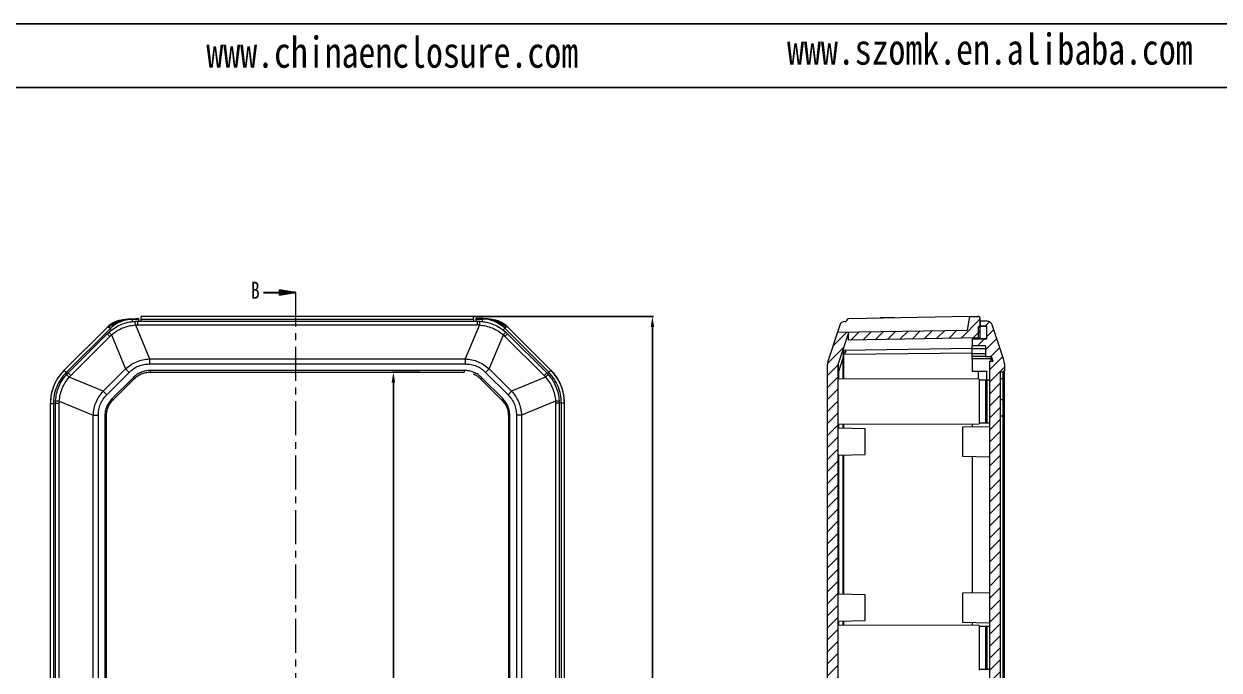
# Model space of a CAD drawing. Header units: inches. Extents: x 1153 to 4131, y 573 to 1071.
# Drawn here: x 1376 to 1599, y 950 to 1070.7 of the extents above; entities that cross this region are included whole.
import ezdxf

# ---------------------------------------------------------------- set-up
doc = ezdxf.new("R2010")
doc.units = ezdxf.units.IN
doc.linetypes.add('CENTER', pattern=[10.16, 6.35, -1.27, 1.27, -1.27])
doc.layers.add('文字', color=81, linetype='Continuous')
doc.styles.add('SLDTEXTSTYLE0', font='TXT', dxfattribs={"width": 0.75})
doc.styles.get("Standard").update_dxf_attribs({"font": 'txt', "bigfont": 'gbcbig.shx'})
doc.styles.add('宋体', font='', dxfattribs={"width": 0.8, "height": 3.5})
doc.styles.get('宋体').set_extended_font_data('SimSun')
doc.dimstyles.new('2.5', dxfattribs={"dimtxt": 2.5, "dimasz": 2, "dimexe": 0.18, "dimexo": 0.0625, "dimgap": 0.09, "dimtad": 0, "dimtih": 1, "dimtoh": 1, "dimzin": 0, "dimdsep": 46, "dimtxsty": 'Standard', "dimcen": 2, "dimadec": 0, "dimazin": 0, "dimtfac": 1, "dimtofl": 0, "dimtmove": 0, "dimatfit": 3, "dimfxl": 1, "dimtolj": 1, "dimtzin": 0, "dimarcsym": 0})

# ---------------------------------------------------------------- blocks, each defined once
blk = doc.blocks.new('_CLOSED')
at = {"color": 0, "linetype": 'ByBlock', "lineweight": -2}
for p, q in [((-1, 0.166667), (0, 0)), ((-1, 0.166667), (-1, -0.166667)), ((0, 0), (-1, -0.166667)), ((0, 0), (-1, 0))]:
    blk.add_line(p, q, dxfattribs=at)
blk = doc.blocks.new('*D290')
at = {"color": 0, "lineweight": -2}
for p, q in [((1459.92, 1016.08), (1493.42, 1016.08)), ((1493.24, 1014.08), (1493.24, 931.53)), ((1493.24, 846.29), (1493.24, 928.85)), ((1459.92, 844.29), (1493.42, 844.29))]:
    blk.add_line(p, q, dxfattribs=at)
at = {"color": 0}
for points in [[(1492.91, 1014.08), (1493.58, 1014.08), (1493.24, 1016.08)], [(1492.91, 846.29), (1493.58, 846.29), (1493.24, 844.29)]]:
    blk.add_solid(points, dxfattribs=at)
at = {"layer": 'Defpoints', "color": 0}
for p in [(1459.86, 1016.08), (1493.24, 1016.08), (1459.86, 844.29)]:
    blk.add_point(p, dxfattribs=at)
at = {"color": 0, "insert": (1493.24, 930.19), "char_height": 2.5, "attachment_point": 5}
blk.add_mtext('\\A1;171.78', dxfattribs=at)
blk = doc.blocks.new('*D293')
at = {"color": 0, "lineweight": -2}
for p, q in [((1449.81, 1005.69), (1444.72, 1005.69)), ((1444.9, 1003.69), (1444.9, 931.53)), ((1444.9, 856.69), (1444.9, 928.85)), ((1452.36, 854.69), (1444.72, 854.69))]:
    blk.add_line(p, q, dxfattribs=at)
at = {"color": 0}
for points in [[(1444.57, 1003.69), (1445.24, 1003.69), (1444.9, 1005.69)], [(1444.57, 856.69), (1445.24, 856.69), (1444.9, 854.69)]]:
    blk.add_solid(points, dxfattribs=at)
at = {"layer": 'Defpoints', "color": 0}
for p in [(1444.9, 1005.69), (1449.87, 1005.69), (1452.42, 854.69)]:
    blk.add_point(p, dxfattribs=at)
at = {"color": 0, "insert": (1444.9, 930.19), "char_height": 2.5, "attachment_point": 5}
blk.add_mtext('\\A1;151.00', dxfattribs=at)

msp = doc.modelspace()

# ---------------------------------------------------------------- hatches: boundary and pattern name
at = {"linetype": 'Continuous', "lineweight": 0}
h = msp.add_hatch(dxfattribs=at)
h.set_pattern_fill('ANSI31', color=4, scale=0.5, style=0)
edge = h.paths.add_edge_path(flags=0)
edge.add_arc((1528.92, 853.267), 1, 180, 198.33287, ccw=False)
edge.add_line((1527.92, 853.267), (1527.92, 1007.104))
edge.add_arc((1528.92, 1007.104), 1, 161.66713, 180, ccw=False)
edge.add_line((1527.971, 1007.419), (1529.82, 1012.999))
edge.add_line((1529.82, 1012.999), (1529.82, 1011.65))
edge.add_line((1529.82, 1011.65), (1554.42, 1012.079))
edge.add_line((1554.42, 1012.079), (1554.42, 1015.577))
edge.add_arc((1553.92, 1015.577), 0.5, 0, 91)
edge.add_line((1553.912, 1016.077), (1552.41, 1016.051))
edge.add_line((1552.41, 1016.051), (1551.954, 1013.542))
edge.add_line((1551.954, 1013.542), (1527.753, 1013.12))
edge.add_line((1527.753, 1013.12), (1526.073, 1008.048))
edge.add_arc((1528.92, 1007.104), 3, 161.66713, 180)
edge.add_line((1525.92, 1007.104), (1525.92, 853.267))
edge.add_arc((1528.92, 853.267), 3, 180, 198.33287)
edge.add_line((1526.073, 852.324), (1527.753, 847.251))
edge.add_line((1527.753, 847.251), (1551.954, 846.829))
edge.add_line((1551.954, 846.829), (1552.41, 844.321))
edge.add_line((1552.41, 844.321), (1553.912, 844.294))
edge.add_arc((1553.92, 844.794), 0.5, 269, 360)
edge.add_line((1554.42, 844.794), (1554.42, 848.292))
edge.add_line((1554.42, 848.292), (1529.82, 848.721))
edge.add_line((1529.82, 848.721), (1529.82, 847.372))
edge.add_line((1529.82, 847.372), (1527.971, 852.953))
h = msp.add_hatch(dxfattribs=at)
h.set_pattern_fill('ANSI31', color=4, scale=0.5, style=0)
edge = h.paths.add_edge_path(flags=0)
edge.add_line((1558.12, 854.686), (1558.12, 1005.686))
edge.add_line((1558.12, 1005.686), (1558.62, 1005.686))
edge.add_arc((1558.62, 1005.986), 0.3, 270, 360)
edge.add_line((1558.92, 1005.986), (1558.92, 1007.199))
edge.add_arc((1555.92, 1007.199), 3, 0, 18.43495)
edge.add_line((1558.766, 1008.147), (1556.648, 1014.502))
edge.add_arc((1555.7, 1014.186), 1, 18.43495, 90)
edge.add_line((1555.7, 1015.186), (1554.42, 1015.186))
edge.add_line((1554.42, 1015.186), (1554.42, 1014.286))
edge.add_line((1554.42, 1014.286), (1555.62, 1014.286))
edge.add_line((1555.62, 1014.286), (1555.62, 1011.886))
edge.add_line((1555.62, 1011.886), (1552.92, 1011.886))
edge.add_line((1552.92, 1011.886), (1552.92, 1010.586))
edge.add_line((1552.92, 1010.586), (1555.42, 1010.586))
edge.add_line((1555.42, 1010.586), (1555.42, 1008.586))
edge.add_line((1555.42, 1008.586), (1556.512, 1008.586))
edge.add_line((1556.512, 1008.586), (1556.812, 1007.686))
edge.add_line((1556.812, 1007.686), (1556.12, 1007.686))
edge.add_line((1556.12, 1007.686), (1556.12, 852.686))
edge.add_line((1556.12, 852.686), (1556.812, 852.686))
edge.add_line((1556.812, 852.686), (1556.512, 851.786))
edge.add_line((1556.512, 851.786), (1555.42, 851.786))
edge.add_line((1555.42, 851.786), (1555.42, 849.786))
edge.add_line((1555.42, 849.786), (1552.92, 849.786))
edge.add_line((1552.92, 849.786), (1552.92, 848.499))
edge.add_line((1552.92, 848.499), (1555.62, 848.499))
edge.add_line((1555.62, 848.499), (1555.62, 846.086))
edge.add_line((1555.62, 846.086), (1554.42, 846.086))
edge.add_line((1554.42, 846.086), (1554.42, 845.186))
edge.add_line((1554.42, 845.186), (1555.7, 845.186))
edge.add_arc((1555.7, 846.186), 1, 270, 341.56505)
edge.add_line((1556.648, 845.869), (1558.766, 852.224))
edge.add_arc((1555.92, 853.172), 3, 341.56505, 360)
edge.add_line((1558.92, 853.172), (1558.92, 854.386))
edge.add_arc((1558.62, 854.386), 0.3, 360, 450)
edge.add_line((1558.62, 854.686), (1558.12, 854.686))
h = msp.add_hatch(dxfattribs=at)
h.set_pattern_fill('ANSI31', style=0)
h.set_pattern_definition([(45, (1695.7512, 769.416), (-2.245064, 2.245064), [])])
h.paths.add_polyline_path([(1554.12, 1011.969), (1555.62, 1011.969), (1555.62, 1014.186), (1554.12, 1014.186)], flags=0)

# ---------------------------------------------------------------- linework, layer by layer
for p, q in [((1152.911, 1070.714), (1856.883, 1070.714)), ((1171.127, 1058.863), (1845.031, 1058.863))]:
    msp.add_line(p, q)
at = {"color": 7, "linetype": 'Continuous', "lineweight": 30}
msp.add_line((1420.65, 1020.56), (1426.65, 1020.56), dxfattribs=at)
at = {"color": 1, "linetype": 'CENTER', "lineweight": 0}
msp.add_line((1426.65, 1020.56), (1426.65, 839.464), dxfattribs=at)
at = {"color": 7, "linetype": 'Continuous', "lineweight": 15}
for p, q in [((1394.828, 1015.493), (1394.528, 1015.464)), ((1395.743, 1015.582), (1397.337, 1015.737)), ((1396.226, 1015.599), (1397.337, 1015.707)), ((1396.226, 1015.524), (1396.226, 1015.599)), ((1396.226, 1015.025), (1396.226, 1015.524)), ((1397.337, 1015.524), (1396.226, 1015.524)), ((1396.707, 1015.172), (1397.171, 1015.186)), ((1397.171, 1015.186), (1397.171, 1014.502)), ((1397.171, 1015.186), (1460.543, 1015.186)), ((1397.337, 1015.707), (1397.337, 1015.524)), ((1459.857, 1016.077), (1397.857, 1016.077)), ((1397.857, 1015.577), (1397.857, 1016.077)), ((1397.857, 1015.186), (1397.857, 1015.577)), ((1397.857, 1015.577), (1459.857, 1015.577)), ((1459.857, 1015.577), (1459.857, 1016.077)), ((1459.857, 1015.577), (1459.857, 1015.186)), ((1460.377, 1015.807), (1461.971, 1015.652)), ((1461.488, 1015.669), (1460.377, 1015.777)), ((1460.377, 1015.594), (1460.377, 1015.777)), ((1460.377, 1015.594), (1461.488, 1015.594)), ((1460.543, 1015.186), (1461.007, 1015.172)), ((1460.543, 1015.186), (1460.543, 1014.502)), ((1461.488, 1015.594), (1461.488, 1015.669)), ((1461.488, 1015.594), (1461.488, 1015.095)), ((1463.186, 1015.534), (1462.887, 1015.563)), ((1529.129, 1015.144), (1529.42, 1015.149)), ((1529.42, 1015.158), (1529.42, 1015.149)), ((1552.41, 1016.051), (1529.912, 1015.658)), ((1534.546, 1015.777), (1533.375, 1015.718)), ((1534.546, 1015.777), (1535.733, 1015.807)), ((1538.433, 1015.807), (1535.733, 1015.807)), ((1552.41, 1016.051), (1551.954, 1013.542)), ((1552.41, 1016.051), (1553.912, 1016.077)), ((1554.42, 1012.079), (1554.42, 1015.577)), ((1554.42, 1015.186), (1554.42, 1014.286)), ((1555.7, 1015.186), (1554.42, 1015.186)), ((1391.474, 1014.027), (1383.425, 1005.977)), ((1383.434, 1005.972), (1391.48, 1014.019)), ((1392.038, 1013.789), (1383.827, 1005.579)), ((1391.514, 1012.842), (1384.2, 1005.529)), ((1391.573, 1014.109), (1391.47, 1014.022)), ((1391.48, 1014.019), (1391.779, 1014.048)), ((1391.514, 1012.842), (1391.852, 1013.161)), ((1391.514, 1012.842), (1391.997, 1012.359)), ((1391.779, 1014.048), (1392.038, 1013.789)), ((1391.997, 1012.359), (1392.293, 1012.638)), ((1392.391, 1013.436), (1392.038, 1013.789)), ((1392.293, 1012.638), (1394.92, 1006.295)), ((1396.765, 1014.49), (1397.171, 1014.502)), ((1396.765, 1014.49), (1399.392, 1008.147)), ((1397.171, 1014.502), (1460.543, 1014.502)), ((1460.949, 1014.49), (1458.322, 1008.147)), ((1460.949, 1014.49), (1460.543, 1014.502)), ((1462.794, 1006.295), (1465.421, 1012.638)), ((1465.677, 1013.859), (1465.323, 1013.506)), ((1465.421, 1012.638), (1465.717, 1012.359)), ((1465.935, 1014.118), (1465.677, 1013.859)), ((1473.887, 1005.649), (1465.677, 1013.859)), ((1466.2, 1012.842), (1465.717, 1012.359)), ((1465.863, 1013.161), (1466.2, 1012.842)), ((1466.234, 1014.089), (1465.935, 1014.118)), ((1473.514, 1005.529), (1466.2, 1012.842)), ((1474.28, 1006.042), (1466.234, 1014.089)), ((1474.29, 1006.047), (1466.24, 1014.097)), ((1527.753, 1013.12), (1526.073, 1008.048)), ((1528.197, 1014.459), (1527.753, 1013.12)), ((1527.753, 1013.12), (1551.954, 1013.542)), ((1529.82, 1012.999), (1527.971, 1007.419)), ((1529.82, 1011.65), (1529.82, 1012.999)), ((1555.62, 1014.186), (1554.12, 1014.186)), ((1554.12, 1011.969), (1554.12, 1014.186)), ((1555.62, 1014.286), (1554.42, 1014.286)), ((1555.02, 1014.286), (1555.02, 1014.186)), ((1555.62, 1011.886), (1555.62, 1014.286)), ((1555.62, 1011.969), (1555.62, 1014.186)), ((1558.766, 1008.147), (1556.648, 1014.502)), ((1384.684, 1005.045), (1391.997, 1012.359)), ((1465.717, 1012.359), (1473.03, 1005.045)), ((1554.42, 1012.079), (1529.82, 1011.65)), ((1552.92, 1011.886), (1555.62, 1011.886)), ((1552.92, 1011.886), (1552.92, 1010.586)), ((1555.42, 1010.586), (1552.92, 1010.586)), ((1552.92, 1010.086), (1552.92, 1010.586)), ((1554.12, 1011.969), (1555.62, 1011.969)), ((1554.12, 1011.886), (1554.12, 1011.969)), ((1555.42, 1010.586), (1555.42, 1008.586)), ((1399.392, 1008.147), (1458.322, 1008.147)), ((1399.392, 1008.147), (1399.392, 1007.199)), ((1458.322, 1008.147), (1458.322, 1007.199)), ((1528.805, 1008.28), (1527.971, 1005.763)), ((1528.958, 1009.736), (1528.739, 1009.736)), ((1528.805, 1008.28), (1528.805, 1004.433)), ((1528.834, 1009.04), (1528.958, 1009.04)), ((1552.92, 1010.112), (1528.958, 1009.736)), ((1528.958, 1009.04), (1552.92, 1009.309)), ((1552.92, 1010.086), (1555.42, 1010.086)), ((1552.92, 1009.086), (1552.92, 1010.086)), ((1555.42, 1009.086), (1552.92, 1009.086)), ((1552.92, 1008.586), (1552.92, 1009.086)), ((1555.42, 1008.586), (1552.92, 1008.586)), ((1552.92, 1008.176), (1552.92, 1008.586)), ((1556.433, 1008.176), (1552.92, 1008.176)), ((1552.92, 1008.176), (1552.92, 1005.86)), ((1555.42, 1008.586), (1556.512, 1008.586)), ((1556.812, 1007.686), (1556.512, 1008.586)), ((1383.827, 1005.579), (1383.434, 1005.972)), ((1394.92, 1006.295), (1390.748, 1002.123)), ((1394.92, 1006.295), (1395.591, 1005.624)), ((1399.392, 1007.199), (1458.322, 1007.199)), ((1458.131, 1005.986), (1399.583, 1005.986)), ((1399.583, 1005.686), (1399.583, 1005.986)), ((1458.131, 1005.986), (1458.131, 1005.686)), ((1462.794, 1006.295), (1462.123, 1005.624)), ((1466.967, 1002.123), (1462.794, 1006.295)), ((1474.28, 1006.042), (1473.887, 1005.649)), ((1525.92, 853.267), (1525.92, 1007.104)), ((1527.92, 853.267), (1527.92, 1007.104)), ((1556.12, 1007.686), (1556.12, 852.686)), ((1556.812, 1007.686), (1556.12, 1007.686)), ((1558.92, 1007.199), (1558.92, 1005.986)), ((1383.882, 1005.191), (1384.2, 1005.529)), ((1384.2, 1005.529), (1384.684, 1005.045)), ((1384.405, 1004.75), (1384.684, 1005.045)), ((1390.748, 1002.123), (1384.405, 1004.75)), ((1391.419, 1001.452), (1395.591, 1005.624)), ((1396.313, 1004.631), (1392.412, 1000.729)), ((1392.624, 1000.517), (1396.526, 1004.419)), ((1396.526, 1004.419), (1396.313, 1004.631)), ((1399.583, 1005.686), (1458.131, 1005.686)), ((1461.189, 1004.419), (1461.401, 1004.631)), ((1461.189, 1004.419), (1465.091, 1000.517)), ((1465.303, 1000.729), (1461.401, 1004.631)), ((1462.123, 1005.624), (1466.296, 1001.452)), ((1473.309, 1004.75), (1466.967, 1002.123)), ((1473.514, 1005.529), (1473.03, 1005.045)), ((1473.03, 1005.045), (1473.309, 1004.75)), ((1473.514, 1005.529), (1473.832, 1005.191)), ((1554.22, 1004.344), (1527.92, 1004.436)), ((1552.92, 1005.86), (1555.62, 1005.86)), ((1554.12, 1004.344), (1554.12, 1005.86)), ((1554.22, 1004.344), (1554.22, 1000.186)), ((1555.62, 1004.186), (1554.22, 1004.186)), ((1556.12, 1004.186), (1555.42, 1004.186)), ((1555.42, 1004.186), (1555.42, 996.186)), ((1555.62, 1005.86), (1555.62, 1005.824)), ((1555.62, 1004.186), (1555.62, 1005.824)), ((1555.62, 1004.186), (1555.62, 996.186)), ((1558.12, 1005.686), (1558.12, 854.686)), ((1558.62, 1005.686), (1558.12, 1005.686)), ((1558.62, 1004.419), (1558.12, 1004.419)), ((1558.62, 1004.419), (1558.62, 1000.517)), ((1558.92, 1000.729), (1558.92, 1004.631)), ((1390.748, 1002.123), (1391.419, 1001.452)), ((1466.967, 1002.123), (1466.296, 1001.452)), ((1380.882, 999.839), (1380.882, 860.462)), ((1380.892, 999.835), (1381.448, 999.835)), ((1380.892, 860.466), (1380.892, 999.835)), ((1381.448, 999.835), (1381.448, 860.466)), ((1381.857, 999.872), (1381.871, 1000.336)), ((1381.857, 999.872), (1382.541, 999.872)), ((1381.857, 860.499), (1381.857, 999.872)), ((1382.553, 1000.278), (1382.541, 999.872)), ((1382.541, 860.499), (1382.541, 999.872)), ((1382.553, 1000.278), (1388.895, 997.651)), ((1392.624, 1000.517), (1392.412, 1000.729)), ((1465.091, 1000.517), (1465.303, 1000.729)), ((1475.162, 1000.278), (1468.819, 997.651)), ((1475.162, 1000.278), (1475.173, 999.872)), ((1475.173, 999.872), (1475.173, 860.499)), ((1475.857, 999.872), (1475.173, 999.872)), ((1475.844, 1000.336), (1475.857, 999.872)), ((1475.857, 999.872), (1475.857, 860.499)), ((1476.266, 860.536), (1476.266, 999.905)), ((1476.822, 999.905), (1476.266, 999.905)), ((1476.822, 999.905), (1476.806, 1000.069)), ((1476.822, 860.536), (1476.822, 999.905)), ((1476.832, 860.532), (1476.832, 999.909)), ((1554.22, 1000.186), (1554.22, 996.027)), ((1558.62, 1000.517), (1558.12, 1000.517)), ((1388.895, 862.721), (1388.895, 997.651)), ((1388.895, 997.651), (1389.844, 997.651)), ((1389.844, 862.721), (1389.844, 997.651)), ((1391.057, 997.459), (1391.057, 862.912)), ((1391.357, 997.459), (1391.057, 997.459)), ((1391.357, 862.912), (1391.357, 997.459)), ((1466.357, 997.459), (1466.357, 862.912)), ((1466.357, 997.459), (1466.657, 997.459)), ((1466.657, 862.912), (1466.657, 997.459)), ((1467.87, 997.651), (1467.87, 862.721)), ((1468.819, 997.651), (1467.87, 997.651)), ((1468.819, 997.651), (1468.819, 862.721)), ((1558.62, 997.459), (1558.12, 997.459)), ((1558.62, 997.459), (1558.92, 997.459)), ((1558.62, 997.459), (1558.62, 862.912)), ((1558.92, 862.912), (1558.92, 997.459)), ((1527.92, 995.936), (1554.22, 996.027)), ((1532.92, 995.098), (1527.92, 995.186)), ((1528.789, 995.939), (1528.789, 995.17)), ((1532.92, 992.686), (1532.92, 995.098)), ((1556.12, 995.486), (1551.12, 995.398)), ((1551.12, 995.398), (1551.12, 989.973)), ((1552.92, 996.023), (1552.92, 995.43)), ((1554.22, 996.186), (1555.62, 996.186)), ((1555.42, 996.186), (1556.12, 996.186)), ((1532.92, 990.273), (1532.92, 992.686)), ((1527.92, 990.186), (1532.92, 990.273)), ((1528.789, 990.201), (1528.789, 964.17)), ((1551.12, 989.973), (1556.12, 989.886)), ((1552.92, 989.941), (1552.92, 964.43)), ((1532.92, 964.098), (1527.92, 964.186)), ((1532.92, 961.686), (1532.92, 964.098)), ((1556.12, 964.486), (1551.12, 964.398)), ((1551.12, 964.398), (1551.12, 958.973)), ((1532.92, 959.273), (1532.92, 961.686)), ((1527.92, 959.186), (1532.92, 959.273)), ((1528.789, 959.201), (1528.789, 958.433)), ((1554.22, 958.344), (1527.92, 958.436)), ((1551.12, 958.973), (1556.12, 958.886)), ((1552.92, 958.941), (1552.92, 958.348)), ((1554.22, 958.344), (1554.22, 954.186)), ((1555.62, 958.186), (1554.22, 958.186)), ((1556.12, 958.186), (1555.42, 958.186)), ((1555.42, 958.186), (1555.42, 950.186)), ((1555.62, 958.186), (1555.62, 950.186)), ((1554.22, 954.186), (1554.22, 950.027)), ((1554.22, 950.186), (1555.62, 950.186)), ((1555.42, 950.186), (1556.12, 950.186))]:
    msp.add_line(p, q, dxfattribs=at)
at = {"color": 8, "linetype": 'Continuous', "lineweight": 15}
for p, q in [((1528.958, 1004.432), (1528.958, 1009.04)), ((1383.434, 1005.972), (1383.434, 1005.972)), ((1474.28, 1006.042), (1474.28, 1006.042)), ((1527.971, 1005.763), (1527.971, 1004.435)), ((1527.971, 995.936), (1527.971, 995.185)), ((1528.958, 995.168), (1528.958, 995.939)), ((1527.971, 990.187), (1527.971, 964.185)), ((1528.958, 964.168), (1528.958, 990.204)), ((1527.971, 959.187), (1527.971, 958.435)), ((1528.958, 958.432), (1528.958, 959.204))]:
    msp.add_line(p, q, dxfattribs=at)
at = {"color": 7, "linetype": 'Continuous', "lineweight": 15}
for centre, radius, start, end in [((1395.01, 1010.512), 4.975, 95.55347, 135.18879), ((1395.309, 1010.541), 4.975, 95.55347, 135.18879), ((1396.226, 1009.601), 5.924, 90, 135), ((1396.125, 1011.651), 3.949, 88.52462, 95.5406), ((1389.103, 1014.182), 7.668, 2.30075, 7.41719), ((1468.612, 1014.182), 7.668, 172.58281, 177.69925), ((1461.59, 1011.721), 3.949, 84.4594, 91.47538), ((1461.488, 1009.671), 5.924, 45, 90), ((1462.405, 1010.611), 4.975, 44.81121, 84.44653), ((1462.704, 1010.582), 4.975, 44.81121, 84.44653), ((1529.146, 1014.144), 1, 91, 161.66713), ((1529.92, 1015.158), 0.5, 91, 180), ((1553.92, 1015.577), 0.5, 0, 91), ((1555.7, 1014.186), 1, 18.43495, 90), ((1397.929, 1017.838), 7.668, 217.58281, 222.69925), ((1459.786, 1017.838), 7.668, 317.30075, 322.41719), ((1555.92, 1007.199), 3, 0, 18.43495), ((1528.92, 1007.104), 3, 161.66713, 180), ((1528.92, 1007.104), 1, 161.66713, 180), ((1558.62, 1005.986), 0.3, 270, 0), ((1379.205, 999.114), 7.668, 47.30075, 52.41719), ((1478.509, 999.114), 7.668, 127.58281, 132.69925), ((1528.443, 1005.539), 0.522, 154.59552, 179.75462), ((1558.658, 1004.684), 0.268, 261.95053, 348.57825), ((1382.861, 1007.94), 7.668, 262.58281, 267.69925), ((1474.854, 1007.94), 7.668, 272.30075, 277.41719), ((1558.658, 1000.782), 0.268, 261.95053, 348.57825)]:
    msp.add_arc(centre, radius, start, end, dxfattribs=at)
for centre, major_axis, ratio, start_param, end_param in [((1547.762, 1009.92), (18.81, 3.331), 0.7097355, 2.9610781, 3.0165673), ((1537.538, 1008.586), (18.821, -3.385), 0.7095423, 0.1828548, 0.2184608)]:
    msp.add_ellipse(centre, major_axis=major_axis, ratio=ratio, start_param=start_param, end_param=end_param, dxfattribs=at)
for points, knots in [([(1396.226, 1015.599), (1396.061, 1015.593), (1395.722, 1015.581), (1395.203, 1015.516), (1394.798, 1015.436), (1394.504, 1015.363), (1394.208, 1015.28), (1393.85, 1015.161), (1393.451, 1015.003), (1392.999, 1014.795), (1392.547, 1014.549), (1392.121, 1014.285), (1391.895, 1014.128), (1391.779, 1014.048)], [0, 0, 0, 0, 0.0613059, 0.1260733, 0.1888619, 0.2206278, 0.2530999, 0.3269993, 0.4098263, 0.5028325, 0.663228, 0.8270866, 1, 1, 1, 1]), ([(1391.852, 1013.161), (1392.199, 1013.442), (1392.894, 1014.003), (1394.097, 1014.607), (1395.374, 1015.03), (1396.263, 1015.125), (1396.707, 1015.172)], [0, 0, 0, 0, 0.250009, 0.5, 0.749991, 1, 1, 1, 1]), ([(1395.743, 1015.582), (1395.733, 1015.581), (1395.717, 1015.579), (1395.691, 1015.577), (1395.673, 1015.575), (1395.654, 1015.573), (1395.635, 1015.571), (1395.616, 1015.57), (1395.584, 1015.567), (1395.545, 1015.563), (1395.474, 1015.556), (1395.372, 1015.546), (1395.237, 1015.533), (1395.028, 1015.512), (1394.908, 1015.501), (1394.828, 1015.493)], [0, 0, 0, 0, 0.0109935, 0.0152295, 0.0187774, 0.0218584, 0.0248009, 0.0279763, 0.0316869, 0.0447263, 0.0630348, 0.1254703, 0.2504673, 0.5002717, 1, 1, 1, 1]), ([(1397.337, 1015.524), (1397.337, 1015.514), (1397.337, 1015.494), (1397.337, 1015.376), (1397.337, 1015.265), (1397.337, 1015.194), (1397.337, 1015.186)], [0, 0, 0, 0, 0.3190436, 0.6380873, 0.9571309, 1, 1, 1, 1]), ([(1460.377, 1015.186), (1460.377, 1015.218), (1460.377, 1015.313), (1460.377, 1015.447), (1460.377, 1015.564), (1460.377, 1015.584), (1460.377, 1015.594)], [0, 0, 0, 0, 0.1456908, 0.4304605, 0.7152303, 1, 1, 1, 1]), ([(1461.007, 1015.172), (1461.452, 1015.125), (1462.34, 1015.03), (1463.617, 1014.607), (1464.82, 1014.003), (1465.515, 1013.442), (1465.863, 1013.161)], [0, 0, 0, 0, 0.250009, 0.5, 0.749991, 1, 1, 1, 1]), ([(1465.935, 1014.118), (1465.847, 1014.179), (1465.682, 1014.294), (1465.383, 1014.486), (1465.043, 1014.688), (1464.623, 1014.91), (1464.118, 1015.138), (1463.563, 1015.338), (1463, 1015.489), (1462.514, 1015.586), (1461.992, 1015.651), (1461.653, 1015.663), (1461.488, 1015.669)], [0, 0, 0, 0, 0.1321856, 0.2496237, 0.3787068, 0.4973618, 0.6221439, 0.7469582, 0.8102063, 0.8738933, 0.9386707, 1, 1, 1, 1]), ([(1462.887, 1015.563), (1462.859, 1015.566), (1462.802, 1015.571), (1462.713, 1015.58), (1462.638, 1015.587), (1462.577, 1015.593), (1462.531, 1015.598), (1462.483, 1015.602), (1462.415, 1015.609), (1462.351, 1015.615), (1462.255, 1015.624), (1462.198, 1015.63), (1462.13, 1015.637), (1462.098, 1015.64), (1462.08, 1015.641), (1462.06, 1015.643), (1462.041, 1015.645), (1462.023, 1015.647), (1461.997, 1015.649), (1461.982, 1015.651), (1461.971, 1015.652)], [0, 0, 0, 0, 0.16953211, 0.3502325, 0.49976154, 0.56940081, 0.6347891, 0.69593455, 0.7546144, 0.86808189, 0.91065555, 0.95544251, 0.9683737, 0.97207927, 0.97525679, 0.97820474, 0.98128895, 0.98483331, 0.98905716, 1, 1, 1, 1]), ([(1466.244, 1014.092), (1466.034, 1014.286), (1465.63, 1014.658), (1465.146, 1014.915), (1464.913, 1015.038)], [0, 0, 0, 0, 0.5207216, 1, 1, 1, 1]), ([(1392.293, 1012.638), (1392.616, 1012.893), (1393.26, 1013.402), (1394.368, 1013.953), (1395.54, 1014.346), (1396.357, 1014.442), (1396.765, 1014.49)], [0, 0, 0, 0, 0.2501467, 0.4999999, 0.749858, 1, 1, 1, 1]), ([(1460.949, 1014.49), (1461.358, 1014.442), (1462.174, 1014.346), (1463.346, 1013.953), (1464.454, 1013.402), (1465.099, 1012.893), (1465.421, 1012.638)], [0, 0, 0, 0, 0.2501467, 0.4999999, 0.749858, 1, 1, 1, 1]), ([(1394.92, 1006.295), (1395.242, 1006.561), (1395.878, 1007.087), (1396.979, 1007.649), (1398.155, 1008.03), (1398.976, 1008.108), (1399.392, 1008.147)], [0, 0, 0, 0, 0.2533706, 0.5, 0.7466294, 1, 1, 1, 1]), ([(1458.322, 1008.147), (1458.738, 1008.108), (1459.559, 1008.03), (1460.735, 1007.649), (1461.837, 1007.087), (1462.472, 1006.561), (1462.794, 1006.295)], [0, 0, 0, 0, 0.2533706, 0.5, 0.7466294, 1, 1, 1, 1]), ([(1528.814, 1009.736), (1528.826, 1009.725), (1528.855, 1009.698), (1528.863, 1009.466), (1528.843, 1009.177), (1528.834, 1009.04)], [0, 0, 0, 0, 0.2712476, 0.6551507, 1, 1, 1, 1]), ([(1528.951, 1009.671), (1528.971, 1009.68), (1529.01, 1009.699), (1529.006, 1009.715), (1528.99, 1009.726), (1528.97, 1009.733), (1528.962, 1009.735), (1528.958, 1009.736)], [0, 0, 0, 0, 0.2483707, 0.4975673, 0.5825346, 0.7496388, 1, 1, 1, 1]), ([(1528.951, 1009.671), (1528.951, 1009.678), (1528.953, 1009.699), (1528.956, 1009.728), (1528.957, 1009.733), (1528.958, 1009.736)], [0, 0, 0, 0, 0.1805835, 0.5001002, 1, 1, 1, 1]), ([(1528.958, 1009.04), (1528.962, 1009.061), (1528.971, 1009.105), (1529.028, 1009.184), (1529.097, 1009.238), (1529.185, 1009.297), (1529.256, 1009.34), (1529.329, 1009.393), (1529.366, 1009.432), (1529.378, 1009.462), (1529.376, 1009.494), (1529.331, 1009.542), (1529.225, 1009.582), (1529.135, 1009.611), (1529.089, 1009.625), (1529.077, 1009.628), (1529.073, 1009.629), (1529.026, 1009.643), (1528.988, 1009.657), (1528.951, 1009.671)], [0, 0, 0, 0, 0.0603808, 0.1252151, 0.250304, 0.2724192, 0.3757868, 0.4454382, 0.500968, 0.5316443, 0.5617315, 0.6262294, 0.7507056, 0.841996, 0.8660652, 0.8726814, 0.8746336, 0.8756817, 1, 1, 1, 1]), ([(1556.433, 1008.586), (1556.422, 1008.571), (1556.402, 1008.541), (1556.411, 1008.359), (1556.428, 1008.216), (1556.433, 1008.176)], [0, 0, 0, 0, 0.4189769, 0.8380043, 1, 1, 1, 1]), ([(1383.429, 1005.982), (1383.429, 1005.982), (1383.428, 1005.98), (1383.414, 1005.967), (1383.142, 1005.692), (1382.751, 1005.245), (1382.326, 1004.643), (1382.041, 1004.182), (1381.8, 1003.734), (1381.479, 1003.039), (1381.262, 1002.418), (1381.124, 1001.874), (1381.069, 1001.634), (1381.007, 1001.324), (1380.946, 1000.925), (1380.893, 1000.417), (1380.886, 1000.038), (1380.882, 999.827)], [0, 0, 0, 0, 0.0001018, 0.0008136, 0.0085066, 0.169961, 0.2601966, 0.3322178, 0.407545, 0.4835313, 0.6679029, 0.695001, 0.7302713, 0.7758367, 0.8336991, 0.9074131, 1, 1, 1, 1]), ([(1383.434, 1005.972), (1383.054, 1005.547), (1382.295, 1004.698), (1381.509, 1003.174), (1380.988, 1001.542), (1380.924, 1000.405), (1380.892, 999.835)], [0, 0, 0, 0, 0.25061928, 0.50003365, 0.74943391, 1, 1, 1, 1]), ([(1395.591, 1005.624), (1395.857, 1005.866), (1396.381, 1006.339), (1397.317, 1006.834), (1398.328, 1007.146), (1399.033, 1007.181), (1399.392, 1007.199)], [0, 0, 0, 0, 0.2545846, 0.4999988, 0.7453505, 1, 1, 1, 1]), ([(1399.583, 1005.986), (1399.28, 1005.968), (1398.674, 1005.934), (1397.805, 1005.657), (1396.993, 1005.238), (1396.541, 1004.834), (1396.313, 1004.631)], [0, 0, 0, 0, 0.2509104, 0.4998716, 0.748893, 1, 1, 1, 1]), ([(1461.401, 1004.631), (1461.174, 1004.834), (1460.721, 1005.237), (1459.91, 1005.656), (1459.041, 1005.934), (1458.435, 1005.968), (1458.131, 1005.986)], [0, 0, 0, 0, 0.25091042, 0.49987158, 0.74889297, 1, 1, 1, 1]), ([(1458.322, 1007.199), (1458.681, 1007.181), (1459.386, 1007.146), (1460.398, 1006.834), (1461.333, 1006.34), (1461.857, 1005.866), (1462.123, 1005.624)], [0, 0, 0, 0, 0.2545846, 0.4999988, 0.7453505, 1, 1, 1, 1]), ([(1476.832, 999.897), (1476.819, 1000.272), (1476.799, 1000.862), (1476.67, 1001.608), (1476.543, 1002.147), (1476.396, 1002.642), (1476.13, 1003.365), (1475.826, 1003.994), (1475.48, 1004.565), (1475.228, 1004.948), (1474.926, 1005.346), (1474.643, 1005.676), (1474.461, 1005.873), (1474.359, 1005.977), (1474.31, 1006.026), (1474.293, 1006.044), (1474.288, 1006.049), (1474.286, 1006.051), (1474.285, 1006.052), (1474.285, 1006.052)], [0, 0, 0, 0, 0.1645687, 0.2589086, 0.3315084, 0.4079397, 0.4851147, 0.6698664, 0.7133578, 0.7778933, 0.8710002, 0.9325831, 0.9685215, 0.9887998, 0.9965333, 0.998932, 0.9996493, 0.9998726, 1, 1, 1, 1]), ([(1558.92, 1004.631), (1558.92, 1004.834), (1558.92, 1005.237), (1558.92, 1005.656), (1558.92, 1005.934), (1558.92, 1005.968), (1558.92, 1005.986)], [0, 0, 0, 0, 0.25091042, 0.49987158, 0.74889297, 1, 1, 1, 1]), ([(1383.827, 1005.579), (1383.473, 1005.18), (1382.766, 1004.385), (1382.028, 1002.962), (1381.538, 1001.434), (1381.478, 1000.37), (1381.448, 999.835)], [0, 0, 0, 0, 0.2505499, 0.4996132, 0.7487928, 1, 1, 1, 1]), ([(1381.871, 1000.336), (1381.918, 1000.78), (1382.012, 1001.669), (1382.436, 1002.946), (1383.039, 1004.148), (1383.601, 1004.844), (1383.882, 1005.191)], [0, 0, 0, 0, 0.250009, 0.5, 0.749991, 1, 1, 1, 1]), ([(1382.553, 1000.278), (1382.601, 1000.686), (1382.697, 1001.502), (1383.09, 1002.675), (1383.641, 1003.782), (1384.15, 1004.427), (1384.405, 1004.75)], [0, 0, 0, 0, 0.2501467, 0.4999999, 0.749858, 1, 1, 1, 1]), ([(1396.526, 1004.419), (1396.745, 1004.619), (1397.166, 1005.001), (1397.912, 1005.397), (1398.719, 1005.644), (1399.287, 1005.671), (1399.583, 1005.686)], [0, 0, 0, 0, 0.2609217, 0.5, 0.7390783, 1, 1, 1, 1]), ([(1459.793, 1005.373), (1460.038, 1005.255), (1460.551, 1005.008), (1460.97, 1004.621), (1461.189, 1004.419)], [0, 0, 0, 0, 0.4781566, 1, 1, 1, 1]), ([(1473.309, 1004.75), (1473.564, 1004.427), (1474.073, 1003.782), (1474.624, 1002.675), (1475.018, 1001.502), (1475.114, 1000.686), (1475.162, 1000.278)], [0, 0, 0, 0, 0.2501467, 0.4999999, 0.749858, 1, 1, 1, 1]), ([(1473.832, 1005.191), (1474.113, 1004.844), (1474.675, 1004.148), (1475.278, 1002.946), (1475.702, 1001.669), (1475.796, 1000.78), (1475.844, 1000.336)], [0, 0, 0, 0, 0.250009, 0.5, 0.749991, 1, 1, 1, 1]), ([(1476.266, 999.905), (1476.236, 1000.44), (1476.176, 1001.504), (1475.686, 1003.032), (1474.949, 1004.455), (1474.242, 1005.25), (1473.887, 1005.649)], [0, 0, 0, 0, 0.2512089, 0.5003884, 0.7494524, 1, 1, 1, 1]), ([(1558.62, 1005.686), (1558.62, 1005.671), (1558.62, 1005.644), (1558.62, 1005.397), (1558.62, 1005.001), (1558.62, 1004.619), (1558.62, 1004.419)], [0, 0, 0, 0, 0.2609217, 0.5, 0.7390783, 1, 1, 1, 1]), ([(1388.895, 997.651), (1388.935, 998.067), (1389.013, 998.888), (1389.394, 1000.064), (1389.956, 1001.165), (1390.481, 1001.801), (1390.748, 1002.123)], [0, 0, 0, 0, 0.2533706, 0.5, 0.7466294, 1, 1, 1, 1]), ([(1466.967, 1002.123), (1467.233, 1001.801), (1467.758, 1001.165), (1468.32, 1000.064), (1468.702, 998.888), (1468.78, 998.067), (1468.819, 997.651)], [0, 0, 0, 0, 0.2533706, 0.5, 0.7466294, 1, 1, 1, 1]), ([(1389.844, 997.651), (1389.862, 998.01), (1389.897, 998.715), (1390.209, 999.726), (1390.703, 1000.662), (1391.177, 1001.185), (1391.419, 1001.452)], [0, 0, 0, 0, 0.2545846, 0.4999988, 0.7453505, 1, 1, 1, 1]), ([(1392.412, 1000.729), (1392.209, 1000.502), (1391.805, 1000.05), (1391.386, 999.239), (1391.109, 998.369), (1391.074, 997.763), (1391.057, 997.459)], [0, 0, 0, 0, 0.2509104, 0.4998716, 0.748893, 1, 1, 1, 1]), ([(1391.357, 997.459), (1391.371, 997.756), (1391.398, 998.323), (1391.646, 999.131), (1392.042, 999.877), (1392.424, 1000.298), (1392.624, 1000.517)], [0, 0, 0, 0, 0.2609217, 0.5, 0.7390783, 1, 1, 1, 1]), ([(1465.091, 1000.517), (1465.29, 1000.298), (1465.672, 999.877), (1466.069, 999.131), (1466.316, 998.323), (1466.343, 997.756), (1466.357, 997.459)], [0, 0, 0, 0, 0.2609217, 0.5, 0.7390783, 1, 1, 1, 1]), ([(1466.657, 997.459), (1466.64, 997.763), (1466.605, 998.369), (1466.328, 999.238), (1465.909, 1000.049), (1465.505, 1000.502), (1465.303, 1000.729)], [0, 0, 0, 0, 0.25091042, 0.49987158, 0.74889297, 1, 1, 1, 1]), ([(1466.296, 1001.452), (1466.537, 1001.185), (1467.011, 1000.662), (1467.505, 999.726), (1467.817, 998.715), (1467.852, 998.01), (1467.87, 997.651)], [0, 0, 0, 0, 0.2545846, 0.4999988, 0.7453505, 1, 1, 1, 1]), ([(1558.62, 1000.517), (1558.62, 1000.298), (1558.62, 999.877), (1558.62, 999.131), (1558.62, 998.323), (1558.62, 997.756), (1558.62, 997.459)], [0, 0, 0, 0, 0.2609217, 0.5, 0.7390783, 1, 1, 1, 1]), ([(1558.92, 997.459), (1558.92, 997.763), (1558.92, 998.369), (1558.92, 999.238), (1558.92, 1000.049), (1558.92, 1000.502), (1558.92, 1000.729)], [0, 0, 0, 0, 0.25091042, 0.49987158, 0.74889297, 1, 1, 1, 1])]:
    msp.add_open_spline(points, degree=3, knots=knots, dxfattribs=at)
at = {"color": 8, "linetype": 'Continuous', "lineweight": 15}
for points, knots in [([(1476.806, 1000.069), (1476.776, 1000.584), (1476.713, 1001.665), (1476.204, 1003.245), (1475.419, 1004.768), (1474.661, 1005.617), (1474.28, 1006.042)], [0, 0, 0, 0, 0.23206794, 0.48765402, 0.74322722, 1, 1, 1, 1]), ([(1527.971, 1005.763), (1527.969, 1006.01), (1527.965, 1006.496), (1527.963, 1007.023), (1527.965, 1007.207), (1527.966, 1007.299)], [0, 0, 0, 0, 0.3405324, 0.6701658, 1, 1, 1, 1]), ([(1384.044, 1005.363), (1384.006, 1005.4), (1383.929, 1005.477), (1383.849, 1005.557), (1383.835, 1005.572), (1383.827, 1005.579)], [0, 0, 0, 0, 0.3220242, 0.6610121, 1, 1, 1, 1]), ([(1473.887, 1005.649), (1473.88, 1005.642), (1473.866, 1005.627), (1473.782, 1005.544), (1473.7, 1005.462), (1473.646, 1005.408), (1473.637, 1005.399)], [0, 0, 0, 0, 0.3109338, 0.6218675, 0.9328013, 1, 1, 1, 1]), ([(1381.857, 999.836), (1381.825, 999.836), (1381.73, 999.836), (1381.596, 999.836), (1381.479, 999.836), (1381.459, 999.835), (1381.448, 999.835)], [0, 0, 0, 0, 0.1456908, 0.4304605, 0.7152303, 1, 1, 1, 1])]:
    msp.add_open_spline(points, degree=3, knots=knots, dxfattribs=at)
at = {"color": 7, "linetype": 'Continuous', "lineweight": 15}
msp.add_open_spline([(1476.266, 999.905), (1476.256, 999.905), (1476.235, 999.906), (1476.119, 999.906), (1475.957, 999.906), (1475.83, 999.906), (1475.767, 999.906)], degree=3, dxfattribs=at)

# ---------------------------------------------------------------- block references
at = {"color": 7, "linetype": 'Continuous', "lineweight": 30, "xscale": 3, "yscale": 3, "zscale": 0.5}
msp.add_blockref('_CLOSED', (1426.65, 1020.56), dxfattribs=at)

# ---------------------------------------------------------------- texts
at = {"color": 7, "linetype": 'Continuous', "insert": (1418.326, 1022.555), "char_height": 3.175, "attachment_point": 1, "style": 'SLDTEXTSTYLE0'}
msp.add_mtext('B', dxfattribs=at)
at = {"layer": '文字', "color": 0, "char_height": 5.794, "width": 101.79508, "attachment_point": 1, "style": '宋体'}
for s, insert in [('www.chinaenclosure.com', (1410.008, 1068.325)), ('www.szomk.en.alibaba.com', (1518.381, 1068.899))]:
    msp.add_mtext(s, dxfattribs=dict(at, insert=insert))

# ---------------------------------------------------------------- dimensions: what is measured, and where the dimension line sits
for base, p1, p2, picture, middle in [((1493.242, 1016.077), (1459.857, 844.294), (1459.857, 1016.077), '*D290', (1493.242, 930.186)), ((1444.903, 1005.686), (1452.424, 854.686), (1449.871, 1005.686), '*D293', (1444.903, 930.186))]:
    dim = msp.add_linear_dim(base=base, p1=p1, p2=p2, angle=90, dimstyle='2.5')
    dim.commit()
    dim.dimension.update_dxf_attribs({"geometry": picture, "text_midpoint": middle})

doc.saveas('drawing.dxf')
